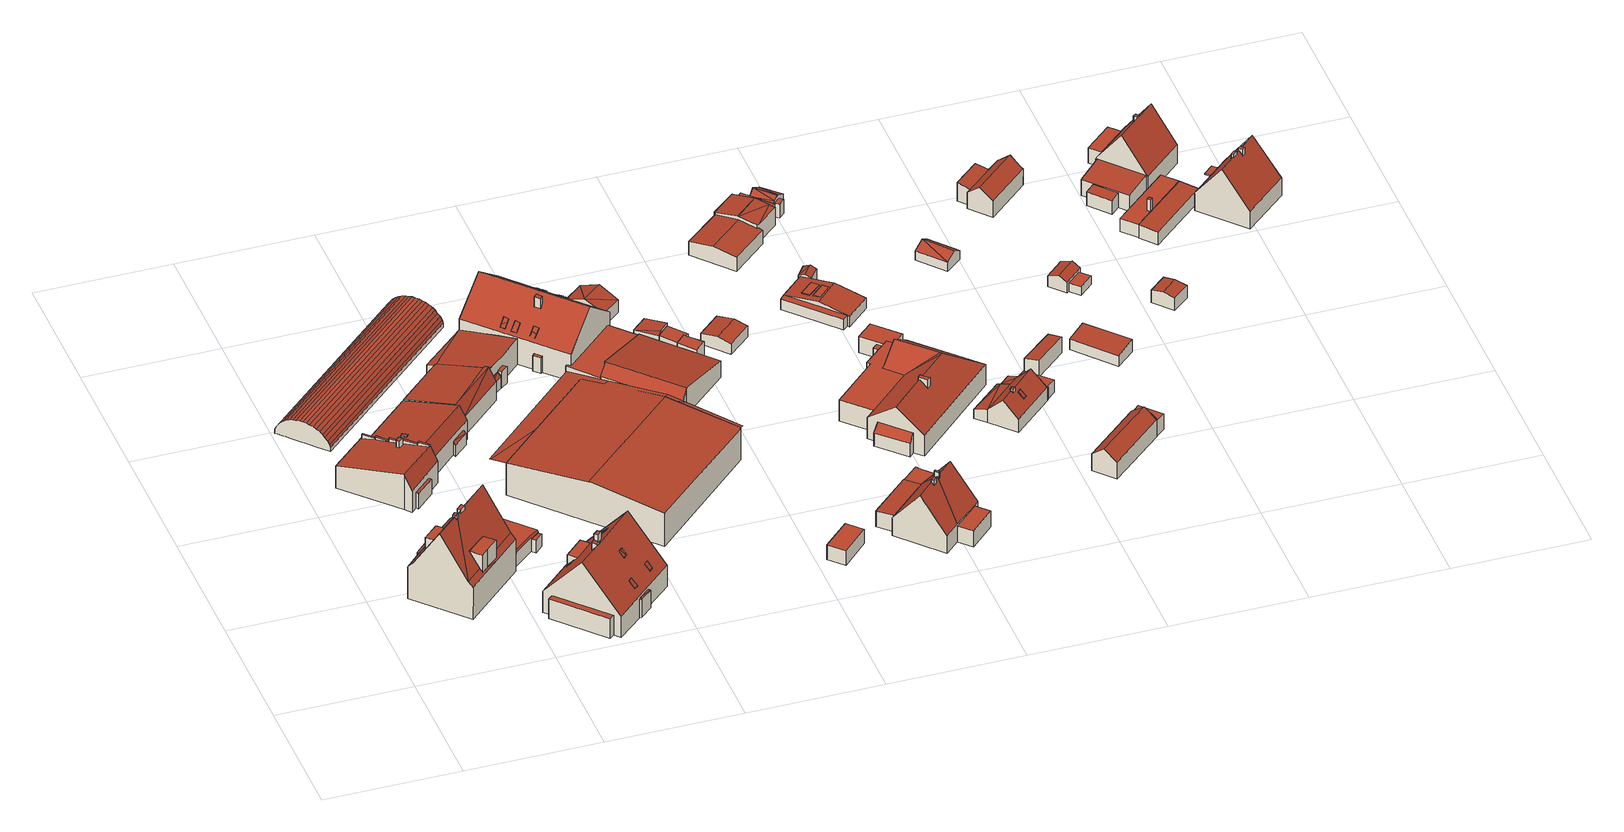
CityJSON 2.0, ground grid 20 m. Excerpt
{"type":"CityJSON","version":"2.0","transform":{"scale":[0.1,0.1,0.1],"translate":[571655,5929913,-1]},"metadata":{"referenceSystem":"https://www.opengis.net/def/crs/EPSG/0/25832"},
"CityObjects":{
"building1":{"type":"Building","attributes":{"Grundfläche 2D":"125.138640","Grundhöhe NN":"0.597"},"children":["building1-1","building1-2","building1-3","building1-4"],"geometry":[{"type":"Solid","lod":"3","boundaries":[[[[0,1,2,3]],[[1,0,4,5,6,7,8]],[[8,7,9,10,11,12,2,1]],[[9,7,13,14]],[[15,9,14,13]],[[16,17,18,19,20,21,22]],[[18,17,12,11,10,9,15,19]],[[19,15,23,21,20]],[[24,25,26,27]],[[26,28,29,30,6,5,4,0,3,31,32,27]],[[23,15,13,7,6,30,33]],[[22,21,23,33,34]],[[35,31,3,2,12,17,16,22,34,36]],[[24,27,32,37]],[[25,24,37,38]],[[26,25,38,28]],[[28,38,37,32,31,35,36,34,33,30,29]]]],"semantics":{"surfaces":[{"type":"RoofSurface"},{"type":"WallSurface"},{"type":"GroundSurface"}],"values":[[0,0,0,0,0,0,0,0,0,1,1,1,1,1,1,1,2]]}}]},
"building1-1":{"type":"BuildingInstallation","parents":["building1"],"geometry":[{"type":"MultiSurface","lod":"3","boundaries":[[[39,40,41,42,43,44,45]],[[46,20,42,41]],[[20,47,43,42]],[[18,48,44,43,47]],[[48,49,45,44]],[[46,41,40,39,45,49,19,50]]],"semantics":{"surfaces":[{"type":"RoofSurface"},{"type":"WallSurface"}],"values":[0,1,1,1,1,1]}}]},
"building1-2":{"type":"BuildingInstallation","parents":["building1"],"geometry":[{"type":"MultiSurface","lod":"3","boundaries":[[[51,52,53,54,55]],[[9,56,53,52,57]],[[54,53,56,58]],[[59,51,55,54,58,14]],[[57,52,51,59]]],"semantics":{"surfaces":[{"type":"RoofSurface"},{"type":"WallSurface"}],"values":[0,1,1,1,1]}}]},
"building1-3":{"type":"BuildingInstallation","parents":["building1"],"geometry":[{"type":"MultiSurface","lod":"3","boundaries":[[[60,61,62,63,64,65]],[[66,67,68,65,64,63]],[[60,65,68,8]],[[1,66,63,62,61]]],"semantics":{"surfaces":[{"type":"RoofSurface"},{"type":"WallSurface"}],"values":[0,1,1,1]}}]},
"building1-4":{"type":"BuildingInstallation","parents":["building1"],"geometry":[{"type":"MultiSurface","lod":"3","boundaries":[[[69,70,71,72]],[[69,73,74,75,70]],[[71,70,75,11,76]],[[77,72,71,76]],[[10,73,69,72,77]]],"semantics":{"surfaces":[{"type":"RoofSurface"},{"type":"WallSurface"}],"values":[0,1,1,1,1]}}]},
"building2":{"type":"Building","attributes":{"Grundfläche 2D":"87.355123","Grundhöhe NN":"-0.109"},"children":["building2-1","building2-2","building2-3","building2-4","building2-5","building2-6"],"geometry":[{"type":"Solid","lod":"3","boundaries":[[[[78,79,80,81,82,83,84,85,86,87,88]],[[79,78,88,89,90,91]],[[92,93,94,95]],[[85,84,83,82,81,80,79,96,97]],[[86,85,97,98]],[[88,87,86,98,99]],[[89,88,99,100]],[[94,101,102,91,90,89,100,103,95]],[[79,91,102,96]],[[92,95,103,104]],[[93,92,104,105]],[[94,93,105,101]],[[97,96,102,101,105,104,103,100,99,98]]]],"semantics":{"surfaces":[{"type":"RoofSurface"},{"type":"WallSurface"},{"type":"GroundSurface"}],"values":[[0,0,0,1,1,1,1,1,1,1,1,1,2]]}}]},
"building2-1":{"type":"BuildingInstallation","parents":["building2"],"geometry":[{"type":"MultiSurface","lod":"3","boundaries":[[[106,107,108,109]],[[109,108,110,111]],[[111,112,106,109]],[[107,106,112,113]],[[113,110,108,107]]],"semantics":{"surfaces":[{"type":"RoofSurface"},{"type":"WallSurface"}],"values":[0,1,1,1,1]}}]},
"building2-2":{"type":"BuildingInstallation","parents":["building2"],"geometry":[{"type":"MultiSurface","lod":"3","boundaries":[[[114,115,116,117]],[[84,116,115,83]],[[84,118,117,116]],[[114,117,118,119]]],"semantics":{"surfaces":[{"type":"RoofSurface"},{"type":"WallSurface"}],"values":[0,1,1,1]}}]},
"building2-3":{"type":"BuildingInstallation","parents":["building2"],"geometry":[{"type":"MultiSurface","lod":"3","boundaries":[[[120,121,122,123]],[[121,120,78,79]],[[80,124,122,121,79]],[[124,125,123,122]],[[126,78,120,123,125]]],"semantics":{"surfaces":[{"type":"RoofSurface"},{"type":"WallSurface"}],"values":[0,1,1,1,1]}}]},
"building2-4":{"type":"BuildingInstallation","parents":["building2"],"geometry":[{"type":"MultiSurface","lod":"3","boundaries":[[[125,124,127,128]],[[81,129,127,124,80]],[[129,130,128,127]],[[126,125,128,130,131]]],"semantics":{"surfaces":[{"type":"RoofSurface"},{"type":"WallSurface"}],"values":[0,1,1,1]}}]},
"building2-5":{"type":"BuildingInstallation","parents":["building2"],"geometry":[{"type":"MultiSurface","lod":"3","boundaries":[[[132,133,134,135]],[[83,115,132,135,82]],[[115,114,133,132]],[[136,134,133,114,119]]],"semantics":{"surfaces":[{"type":"RoofSurface"},{"type":"WallSurface"}],"values":[0,1,1,1]}}]},
"building2-6":{"type":"BuildingInstallation","parents":["building2"],"geometry":[{"type":"MultiSurface","lod":"3","boundaries":[[[130,129,137,138,139]],[[82,135,137,129,81]],[[135,134,138,137]],[[140,131,130,139,138,134,136]]],"semantics":{"surfaces":[{"type":"RoofSurface"},{"type":"WallSurface"}],"values":[0,1,1,1]}}]},
"building3":{"type":"Building","attributes":{"Grundfläche 2D":"44.822694","Grundhöhe NN":"0.627"},"geometry":[{"type":"Solid","lod":"3","boundaries":[[[[141,142,143,144,145]],[[146,147,148,149,150,151]],[[152,153,154,155,156]],[[147,157,158,159,141,145,144]],[[142,160,161,149,143]],[[143,149,148,144]],[[142,141,162,160]],[[150,149,161,163]],[[36,146,151,150,163,35]],[[164,147,146,36]],[[155,154,165,166]],[[167,156,155,166]],[[152,156,167,168]],[[148,147,144]],[[152,159,158,157,147,164,165,154,153]],[[159,152,168,162,141]],[[167,166,165,164,36,35,163,161,160,162,168]]]],"semantics":{"surfaces":[{"type":"RoofSurface"},{"type":"WallSurface"},{"type":"GroundSurface"}],"values":[[0,0,0,0,1,1,1,1,1,1,1,1,1,1,1,1,2]]}}]},
"building4":{"type":"Building","attributes":{"Grundfläche 2D":"98.529922","Grundhöhe NN":"0.310"},"children":["building4-1"],"geometry":[{"type":"Solid","lod":"3","boundaries":[[[[169,170,171,172,173,174,175]],[[172,171,176,177,178]],[[179,180,181]],[[179,181,182]],[[176,171,183,184]],[[182,185,186,178,177,176,184,187,179]],[[172,178,186,188]],[[171,170,169,189,183]],[[190,175,174,173,172,188,191]],[[169,175,190,189]],[[181,180,192,193]],[[182,181,193,185]],[[180,179,187,192]],[[187,184,183,189,190,191,188,186,185,193,192]]]],"semantics":{"surfaces":[{"type":"RoofSurface"},{"type":"WallSurface"},{"type":"GroundSurface"}],"values":[[0,0,0,0,1,1,1,1,1,1,1,1,1,2]]}}]},
"building4-1":{"type":"BuildingInstallation","parents":["building4"],"geometry":[{"type":"MultiSurface","lod":"3","boundaries":[[[194,195,196,197]],[[197,196,198,199]],[[194,197,199,200]],[[195,194,200,201]],[[196,195,201,198]]],"semantics":{"surfaces":[{"type":"RoofSurface"},{"type":"WallSurface"}],"values":[0,1,1,1,1]}}]},
"building5":{"type":"Building","attributes":{"Grundfläche 2D":"165.623387","Grundhöhe NN":"0.402"},"children":["building5-1","building5-2","building5-3","building5-4","building5-5","building5-6","building5-7","building5-8"],"geometry":[{"type":"Solid","lod":"3","boundaries":[[[[202,203,204,205,206,207]],[[207,206,208,209,203,202]],[[210,211,212]],[[210,212,213]],[[214,213,215]],[[210,213,214]],[[216,217,218,219]],[[205,204,220,221]],[[216,222,223,208,206,205,221,224,217]],[[210,214,215,225,226,209,208,223,227,211]],[[220,204,203,209,226]],[[212,211,227,228]],[[213,212,228,229]],[[215,213,229,225]],[[218,217,224,230]],[[219,218,230,231]],[[216,219,231,222]],[[225,229,228,227,223,222,231,230,224,221,220,226]]]],"semantics":{"surfaces":[{"type":"RoofSurface"},{"type":"WallSurface"},{"type":"GroundSurface"}],"values":[[0,0,0,0,0,0,0,1,1,1,1,1,1,1,1,1,1,2]]}}]},
"building5-1":{"type":"BuildingInstallation","parents":["building5"],"geometry":[{"type":"MultiSurface","lod":"3","boundaries":[[[232,233,234,235,236]],[[235,237,235,234]],[[237,238,236,235]],[[232,236,238,239]],[[234,233,240,235]],[[239,240,233,232]]],"semantics":{"surfaces":[{"type":"RoofSurface"},{"type":"WallSurface"}],"values":[0,1,1,1,1,1]}}]},
"building5-2":{"type":"BuildingInstallation","parents":["building5"],"geometry":[{"type":"MultiSurface","lod":"3","boundaries":[[[241,242,243,244]],[[245,246,244,243]],[[241,244,246,247]],[[247,248,242,241]],[[243,242,248,245]]],"semantics":{"surfaces":[{"type":"RoofSurface"},{"type":"WallSurface"}],"values":[0,1,1,1,1]}}]},
"building5-3":{"type":"BuildingInstallation","parents":["building5"],"geometry":[{"type":"MultiSurface","lod":"3","boundaries":[[[249,250,251,252,253]],[[254,255,253,252,251]],[[250,249,256]],[[251,250,256,254]]],"semantics":{"surfaces":[{"type":"RoofSurface"},{"type":"WallSurface"}],"values":[0,1,1,1]}}]},
"building5-4":{"type":"BuildingInstallation","parents":["building5"],"geometry":[{"type":"MultiSurface","lod":"3","boundaries":[[[257,258,259,260]],[[260,259,261,262]],[[259,258,263,261]],[[257,260,262,264]],[[258,257,264,263]]],"semantics":{"surfaces":[{"type":"RoofSurface"},{"type":"WallSurface"}],"values":[0,1,1,1,1]}}]},
"building5-5":{"type":"BuildingInstallation","parents":["building5"],"geometry":[{"type":"MultiSurface","lod":"3","boundaries":[[[265,266,267,268]],[[266,265,269,270]],[[268,267,271,272]],[[265,268,272,269]],[[267,266,270,271]]],"semantics":{"surfaces":[{"type":"RoofSurface"},{"type":"WallSurface"}],"values":[0,1,1,1,1]}}]},
"building5-6":{"type":"BuildingInstallation","parents":["building5"],"geometry":[{"type":"MultiSurface","lod":"3","boundaries":[[[273,274,275,276]],[[275,274,277,278]],[[278,207,279,276,275]],[[273,276,279,280]],[[280,202,273]],[[202,277,274,273]]],"semantics":{"surfaces":[{"type":"RoofSurface"},{"type":"WallSurface"}],"values":[0,1,1,1,1,1]}}]},
"building5-7":{"type":"BuildingInstallation","parents":["building5"],"geometry":[{"type":"MultiSurface","lod":"3","boundaries":[[[281,282,283,284]],[[284,283,285,286]],[[281,284,286,287]],[[282,281,287,288]],[[283,282,288,285]]],"semantics":{"surfaces":[{"type":"RoofSurface"},{"type":"WallSurface"}],"values":[0,1,1,1,1]}}]},
"building5-8":{"type":"BuildingInstallation","parents":["building5"],"geometry":[{"type":"MultiSurface","lod":"3","boundaries":[[[289,290,291,292]],[[290,289,293,294]],[[292,291,295,296]],[[289,292,296,293]],[[291,290,294,295]]],"semantics":{"surfaces":[{"type":"RoofSurface"},{"type":"WallSurface"}],"values":[0,1,1,1,1]}}]},
"building6":{"type":"Building","attributes":{"Grundfläche 2D":"272.484056","Grundhöhe NN":"0.300"},"geometry":[{"type":"Solid","lod":"3","boundaries":[[[[297,298,299,300]],[[301,297,300,302]],[[303,301,302,304]],[[305,303,304,306]],[[307,305,306,308]],[[309,307,308,310]],[[311,309,310,312]],[[313,311,312,314]],[[315,313,314,316]],[[317,315,316,318]],[[319,317,318,320]],[[321,319,320,322]],[[323,321,322,324]],[[325,323,324,326]],[[327,325,326,328]],[[329,327,328,330]],[[331,329,330,332]],[[333,331,332,334]],[[335,333,334,336]],[[337,335,336,338]],[[339,340,341,342,343,344,345,338,336,334,332,330,328,326,324,322,320,318,316,314,312,310,308,306,304,302,300,299,346,347]],[[337,338,345,348]],[[349,350,351,352,353,298,297,301,303,305,307,309,311,313,315,317,319,321,323,325,327,329,331,333,335,337,348,354]],[[299,298,353,346]],[[351,350,349,354,348,345,344,343,342,341,340,339,347,346,353,352]]]],"semantics":{"surfaces":[{"type":"RoofSurface"},{"type":"WallSurface"},{"type":"GroundSurface"}],"values":[[0,0,0,0,0,0,0,0,0,0,0,0,0,0,0,0,0,0,0,0,1,1,1,1,2]]}}]},
"building7":{"type":"Building","attributes":{"Grundfläche 2D":"85.751638","Grundhöhe NN":"0.360"},"geometry":[{"type":"Solid","lod":"3","boundaries":[[[[355,356,357]],[[358,359,360,355,357]],[[361,362,363,364,356]],[[355,360,365,366,361,356]],[[367,368,369]],[[370,368,367]],[[367,371,372,370]],[[371,367,373,374]],[[358,357,375,376]],[[360,359,358,376,377,370,372]],[[357,356,378,375]],[[374,379,366,365,360,372,371]],[[361,366,379,380]],[[362,361,380,381]],[[382,364,363,362,381,383]],[[356,364,382,378]],[[367,369,384,373]],[[369,368,385,384]],[[368,370,377,385]],[[384,385,377,376,375,378,382,383,381,380,379,374,373]]]],"semantics":{"surfaces":[{"type":"RoofSurface"},{"type":"WallSurface"},{"type":"GroundSurface"}],"values":[[0,0,0,0,0,0,0,1,1,1,1,1,1,1,1,1,1,1,1,2]]}}]},
"building8":{"type":"Building","attributes":{"Grundfläche 2D":"79.915119","Grundhöhe NN":"0.254"},"geometry":[{"type":"Solid","lod":"3","boundaries":[[[[386,387,388,389,390,391,392,393]],[[394,395,389,388]],[[396,390,389]],[[397,391,390]],[[398,399,400,401]],[[402,388,387,386,393,403,404]],[[394,388,402,405]],[[395,394,405,406]],[[389,395,406,407]],[[396,389,407,408]],[[390,396,408,409]],[[401,410,403,393,392,391,397,411,412,398]],[[397,390,409,411]],[[399,398,412,413]],[[400,399,413,414]],[[401,400,414,410]],[[402,404,403,410,414,413,412,411,409,408,407,406,405]]]],"semantics":{"surfaces":[{"type":"RoofSurface"},{"type":"WallSurface"},{"type":"GroundSurface"}],"values":[[0,0,0,0,0,1,1,1,1,1,1,1,1,1,1,1,2]]}}]},
"building9":{"type":"Building","attributes":{"Grundfläche 2D":"522.802730","Grundhöhe NN":"0.379"},"geometry":[{"type":"Solid","lod":"3","boundaries":[[[[415,416,417,418,419,420]],[[421,422,423,418,417,416,424,425]],[[415,426,427,428]],[[425,424,416,415,428,429]],[[422,421,425,429,430]],[[427,426,417,422,430]],[[429,428,427,430]],[[417,418,423,422]],[[420,419,418,417,426,415]]]],"semantics":{"surfaces":[{"type":"RoofSurface"},{"type":"WallSurface"},{"type":"GroundSurface"}],"values":[[0,0,1,1,1,1,2,0,0]]}}]},
"building10":{"type":"Building","attributes":{"Grundfläche 2D":"236.004775","Grundhöhe NN":"0.280"},"children":["building10-1","building10-2","building10-3","building10-4","building10-5","building10-6","building10-7","building10-8"],"geometry":[{"type":"Solid","lod":"3","boundaries":[[[[431,432,433,434,435]],[[433,436,437,434]],[[438,439,440,441,442,443,444,445]],[[446,447,448,449]],[[450,435,434,437,442,441,451]],[[432,431,435,450,452]],[[436,433,432,452,402]],[[449,448,453,454,443,442,437,436,402,455]],[[441,440,456,451]],[[444,443,454,457]],[[445,444,457,458]],[[438,445,458,459]],[[439,438,459,460]],[[440,439,460,456]],[[446,449,455,461]],[[447,446,461,462]],[[448,447,462,453]],[[460,459,458,457,454,453,462,461,455,402,452,450,451,456]]]],"semantics":{"surfaces":[{"type":"RoofSurface"},{"type":"WallSurface"},{"type":"GroundSurface"}],"values":[[0,0,0,0,1,1,1,1,1,1,1,1,1,1,1,1,1,2]]}}]},
"building10-1":{"type":"BuildingInstallation","parents":["building10"],"geometry":[{"type":"MultiSurface","lod":"3","boundaries":[[[463,464,465,466]],[[466,465,467,468]],[[463,466,468,469]],[[464,463,469,470]],[[465,464,470,467]]],"semantics":{"surfaces":[{"type":"RoofSurface"},{"type":"WallSurface"}],"values":[0,1,1,1,1]}}]},
"building10-2":{"type":"BuildingInstallation","parents":["building10"],"geometry":[{"type":"MultiSurface","lod":"3","boundaries":[[[471,472,473]],[[474,471,473,475]],[[476,473,472,477]],[[475,473,476,478]],[[474,475,478,479]],[[471,474,479,480]],[[472,471,480,477]]],"semantics":{"surfaces":[{"type":"RoofSurface"},{"type":"WallSurface"}],"values":[0,0,1,1,1,1,1]}}]},
"building10-3":{"type":"BuildingInstallation","parents":["building10"],"geometry":[{"type":"MultiSurface","lod":"3","boundaries":[[[481,482,483,484]],[[484,483,485,486]],[[481,484,486,487]],[[482,481,487,488]],[[483,482,488,485]]],"semantics":{"surfaces":[{"type":"RoofSurface"},{"type":"WallSurface"}],"values":[0,1,1,1,1]}}]},
"building10-4":{"type":"BuildingInstallation","parents":["building10"],"geometry":[{"type":"MultiSurface","lod":"3","boundaries":[[[489,490,491,492]],[[492,491,493,494]],[[489,492,494,495]],[[490,489,495,496]],[[491,490,496,493]]],"semantics":{"surfaces":[{"type":"RoofSurface"},{"type":"WallSurface"}],"values":[0,1,1,1,1]}}]},
"building10-5":{"type":"BuildingInstallation","parents":["building10"],"geometry":[{"type":"MultiSurface","lod":"3","boundaries":[[[497,498,499,500]],[[500,499,501,502]],[[497,500,502,503]],[[498,497,503,504]],[[499,498,504,501]]],"semantics":{"surfaces":[{"type":"RoofSurface"},{"type":"WallSurface"}],"values":[0,1,1,1,1]}}]},
"building10-6":{"type":"BuildingInstallation","parents":["building10"],"geometry":[{"type":"MultiSurface","lod":"3","boundaries":[[[505,506,507,508,509,510]],[[510,509,508,511,512,513]],[[508,507,514,511]],[[513,515,505,510]],[[507,506,505,515,514]]],"semantics":{"surfaces":[{"type":"RoofSurface"},{"type":"WallSurface"}],"values":[0,1,1,1,1]}}]},
"building10-7":{"type":"BuildingInstallation","parents":["building10"],"geometry":[{"type":"MultiSurface","lod":"3","boundaries":[[[516,517,518,519]],[[516,519,520,521]],[[521,522,517,516]],[[522,523,518,517]],[[519,518,523,520]]],"semantics":{"surfaces":[{"type":"RoofSurface"},{"type":"WallSurface"}],"values":[0,1,1,1,1]}}]},
"building10-8":{"type":"BuildingInstallation","parents":["building10"],"geometry":[{"type":"MultiSurface","lod":"3","boundaries":[[[524,525,526,527]],[[527,526,528,529]],[[527,529,524]],[[526,525,528]]],"semantics":{"surfaces":[{"type":"RoofSurface"},{"type":"WallSurface"}],"values":[0,1,1,1]}}]},
"building11":{"type":"Building","attributes":{"Grundfläche 2D":"15.557211","Grundhöhe NN":"0.735"},"geometry":[{"type":"Solid","lod":"3","boundaries":[[[[530,531,532,533]],[[534,535,533,532]],[[535,536,530,533]],[[536,537,531,530]],[[537,534,532,531]],[[537,536,535,534]]]],"semantics":{"surfaces":[{"type":"RoofSurface"},{"type":"WallSurface"},{"type":"GroundSurface"}],"values":[[0,1,1,1,1,2]]}}]},
"building12":{"type":"Building","attributes":{"Grundfläche 2D":"136.639731","Grundhöhe NN":"0.238"},"geometry":[{"type":"Solid","lod":"3","boundaries":[[[[538,539,540,541,542]],[[543,544,540,539]],[[539,538,545,546]],[[541,540,547,548]],[[542,541,548,549]],[[538,542,549,545]],[[543,539,546,550]],[[544,543,550,551]],[[540,544,551,547]],[[547,551,550,546,545,549,548]]]],"semantics":{"surfaces":[{"type":"RoofSurface"},{"type":"WallSurface"},{"type":"GroundSurface"}],"values":[[0,0,1,1,1,1,1,1,1,2]]}}]},
"building13":{"type":"Building","attributes":{"Grundfläche 2D":"22.101011","Grundhöhe NN":"0.252"},"geometry":[{"type":"Solid","lod":"3","boundaries":[[[[552,553,554]],[[552,554,555]],[[552,555,556]],[[552,556,557]],[[554,553,558,559]],[[556,555,554,559,560]],[[557,556,560,561]],[[558,553,552,557,561]],[[559,558,561,560]]]],"semantics":{"surfaces":[{"type":"RoofSurface"},{"type":"WallSurface"},{"type":"GroundSurface"}],"values":[[0,0,0,0,1,1,1,1,2]]}}]},
"building14":{"type":"Building","attributes":{"Grundfläche 2D":"11.303319","Grundhöhe NN":"0.220"},"geometry":[{"type":"Solid","lod":"3","boundaries":[[[[562,563,564]],[[565,566,564,567]],[[562,564,566]],[[568,569,564,563]],[[569,570,567,564]],[[570,571,565,567]],[[571,572,566,565]],[[572,573,562,566]],[[573,568,563,562]],[[568,573,572,571,570,569]]]],"semantics":{"surfaces":[{"type":"RoofSurface"},{"type":"WallSurface"},{"type":"GroundSurface"}],"values":[[0,0,0,1,1,1,1,1,1,2]]}}]},
"building15":{"type":"Building","attributes":{"Grundfläche 2D":"6.449047","Grundhöhe NN":"0.254"},"geometry":[{"type":"Solid","lod":"3","boundaries":[[[[574,575,576,577,578,579]],[[580,581,579,578]],[[581,582,574,579]],[[582,583,575,574]],[[583,584,576,575]],[[584,585,577,576]],[[585,580,578,577]],[[585,584,583,582,581,580]]]],"semantics":{"surfaces":[{"type":"RoofSurface"},{"type":"WallSurface"},{"type":"GroundSurface"}],"values":[[0,1,1,1,1,1,1,2]]}}]},
"building16":{"type":"Building","attributes":{"Grundfläche 2D":"5.956651","Grundhöhe NN":"0.229"},"geometry":[{"type":"Solid","lod":"3","boundaries":[[[[586,587,588,589,590,591,592]],[[592,591,590,593,594]],[[586,592,594,595]],[[587,586,595,596]],[[590,589,588,587,596,593]],[[594,593,596,595]]]],"semantics":{"surfaces":[{"type":"RoofSurface"},{"type":"WallSurface"},{"type":"GroundSurface"}],"values":[[0,1,1,1,1,2]]}}]},
"building17":{"type":"Building","attributes":{"Grundfläche 2D":"125.951513","Grundhöhe NN":"0.488"},"children":["building17-1","building17-2"],"geometry":[{"type":"Solid","lod":"3","boundaries":[[[[597,598,599,600,601,602,603]],[[604,601,600,605]],[[599,598,597,606,607,600]],[[600,607,608,609,604,605]],[[610,611,612,613]],[[614,615,616,617,618,619,620,621]],[[622,623,624,625]],[[606,597,603,626,627]],[[612,628,629,609,608,607,606,627,630,613]],[[615,625,601,604,609,629,631,616]],[[632,626,603,602,601,625,624]],[[610,613,630,633]],[[611,610,633,634]],[[612,611,634,628]],[[635,614,621,636]],[[617,616,631,637]],[[618,617,637,638]],[[619,618,638,639]],[[620,619,639,640]],[[621,620,640,636]],[[625,615,614,622]],[[622,614,635,641,623]],[[624,623,641,632]],[[635,636,640,639,638,637,631,629,628,634,633,630,627,626,632,641]]]],"semantics":{"surfaces":[{"type":"RoofSurface"},{"type":"WallSurface"},{"type":"GroundSurface"}],"values":[[0,0,0,0,0,0,0,1,1,1,1,1,1,1,1,1,1,1,1,1,1,1,1,2]]}}]},
"building17-1":{"type":"BuildingInstallation","parents":["building17"],"geometry":[{"type":"MultiSurface","lod":"3","boundaries":[[[642,643,644,645]],[[646,647,643,642]],[[600,648,644,643,647]],[[645,644,648,649]],[[605,646,642,645,649]]],"semantics":{"surfaces":[{"type":"RoofSurface"},{"type":"WallSurface"}],"values":[0,1,1,1,1]}}]},
"building17-2":{"type":"BuildingInstallation","parents":["building17"],"geometry":[{"type":"MultiSurface","lod":"3","boundaries":[[[650,651,652,653]],[[652,651,654,655]],[[655,599,653,652]],[[650,653,599,598]],[[598,654,651,650]]],"semantics":{"surfaces":[{"type":"RoofSurface"},{"type":"WallSurface"}],"values":[0,1,1,1,1]}}]},
"building18":{"type":"Building","attributes":{"Grundfläche 2D":"21.065305","Grundhöhe NN":"0.240"},"geometry":[{"type":"Solid","lod":"3","boundaries":[[[[656,657,658,659]],[[660,657,656,661]],[[659,658,662,663]],[[661,656,659,663,664]],[[660,661,664,665]],[[662,658,657,660,665]],[[664,663,662,665]]]],"semantics":{"surfaces":[{"type":"RoofSurface"},{"type":"WallSurface"},{"type":"GroundSurface"}],"values":[[0,0,1,1,1,1,2]]}}]},
"building19":{"type":"Building","attributes":{"Grundfläche 2D":"259.625831","Grundhöhe NN":"0.012"},"children":["building19-1"],"geometry":[{"type":"Solid","lod":"3","boundaries":[[[[666,667,668,669]],[[670,668,667,671,672]],[[673,668,670]],[[673,670,674,675,676,677,678]],[[677,676,679,669,673,678]],[[669,668,673]],[[680,681,682,683,684,674,670,672,671]],[[685,686,687,688,689]],[[690,691,692,693]],[[694,695,696,697]],[[671,667,666,698,699,680]],[[674,700,701,675]],[[690,702,703,679,676,675,701,704,691]],[[669,679,703,705]],[[666,669,705,698]],[[680,699,706,686,681]],[[707,682,681,686,685,708]],[[683,682,707,709]],[[684,683,709,710]],[[684,710,700,674]],[[689,688,711,712]],[[685,689,712,708]],[[687,686,706,713]],[[692,691,704,714]],[[693,692,714,715]],[[690,693,715,702]],[[694,697,716,717]],[[695,694,717,718]],[[696,695,718,719]],[[687,713,716,697,696,719,711,688]],[[719,718,717,716,713,706,699,698,705,703,702,715,714,704,701,700,710,709,707,708,712,711]]]],"semantics":{"surfaces":[{"type":"RoofSurface"},{"type":"WallSurface"},{"type":"GroundSurface"}],"values":[[0,0,0,0,0,0,0,0,0,0,1,1,1,1,1,1,1,1,1,1,1,1,1,1,1,1,1,1,1,1,2]]}}]},
"building19-1":{"type":"BuildingInstallation","parents":["building19"],"geometry":[{"type":"MultiSurface","lod":"3","boundaries":[[[720,721,722,723,724]],[[722,721,725,726]],[[677,727,723,722,726]],[[727,728,724,723]],[[728,678,725,721,720,724]]],"semantics":{"surfaces":[{"type":"RoofSurface"},{"type":"WallSurface"}],"values":[0,1,1,1,1]}}]},
"building20":{"type":"Building","attributes":{"Grundfläche 2D":"55.802672","Grundhöhe NN":"0.093"},"children":["building20-1","building20-2"],"geometry":[{"type":"Solid","lod":"3","boundaries":[[[[729,730,731,732]],[[730,733,734,731]],[[729,735,736,737]],[[733,730,729,737,738,739]],[[734,733,739,740]],[[732,731,734,740,741]],[[729,732,741,742]],[[735,729,742,743]],[[736,735,743,744]],[[737,736,744,738]],[[739,738,744,743,742,741,740]]]],"semantics":{"surfaces":[{"type":"RoofSurface"},{"type":"WallSurface"},{"type":"GroundSurface"}],"values":[[0,0,0,1,1,1,1,1,1,1,2]]}}]},
"building20-1":{"type":"BuildingInstallation","parents":["building20"],"geometry":[{"type":"MultiSurface","lod":"3","boundaries":[[[745,746,747,748]],[[748,747,749,750]],[[745,748,750,751]],[[745,751,746]],[[747,746,749]]],"semantics":{"surfaces":[{"type":"RoofSurface"},{"type":"WallSurface"}],"values":[0,1,1,1,1]}}]},
"building20-2":{"type":"BuildingInstallation","parents":["building20"],"geometry":[{"type":"MultiSurface","lod":"3","boundaries":[[[752,753,754,755]],[[754,756,755]],[[752,755,756,757]],[[752,757,753]]],"semantics":{"surfaces":[{"type":"RoofSurface"},{"type":"WallSurface"}],"values":[0,1,1,1]}}]},
"building21":{"type":"Building","attributes":{"Grundfläche 2D":"98.820885","Grundhöhe NN":"-0.184"},"geometry":[{"type":"Solid","lod":"3","boundaries":[[[[758,759,760,761,762,763]],[[764,758,763,765,766]],[[767,768,769,770]],[[767,770,771]],[[768,767,772]],[[768,772,773]],[[774,775,773,772,776,777]],[[775,774,778]],[[779,780,781]],[[782,780,779]],[[783,782,779]],[[784,785,786]],[[782,785,784]],[[783,785,782]],[[787,781,788,789,790]],[[791,792,793,794,795]],[[764,766,796,797]],[[759,758,764,797,798]],[[760,759,798,799]],[[761,760,799,800]],[[801,771,770,769,762,761,800]],[[789,802,803,777,776,772,767,771,801,804,790]],[[774,777,803,805]],[[778,774,805,806]],[[778,806,796,766,775]],[[762,769,768,773,775,766,765,763]],[[795,807,808,786,785,783,779,781,809,810,791]],[[784,786,808,811]],[[812,780,782,784,811]],[[787,790,804,813]],[[814,788,781,780,812]],[[787,813,809,781]],[[789,788,814,802]],[[815,793,792,791,810,816]],[[794,793,815,817]],[[795,794,817,807]],[[808,807,817,815,816,810,809,813,804,801,800,799,798,797,796,806,805,803,802,814,812,811]]]],"semantics":{"surfaces":[{"type":"RoofSurface"},{"type":"WallSurface"},{"type":"GroundSurface"}],"values":[[0,0,0,0,0,0,0,0,0,0,0,0,0,0,0,0,1,1,1,1,1,1,1,1,1,1,1,1,1,1,1,1,1,1,1,1,2]]}}]},
"building22":{"type":"Building","attributes":{"Grundfläche 2D":"4.140808","Grundhöhe NN":"0.093"},"geometry":[{"type":"Solid","lod":"3","boundaries":[[[[818,819,820,821]],[[822,818,823]],[[819,818,822]],[[821,820,824,825]],[[823,818,821,825,826]],[[822,823,826,827]],[[824,820,819,822,827]],[[826,825,824,827]]]],"semantics":{"surfaces":[{"type":"RoofSurface"},{"type":"WallSurface"},{"type":"GroundSurface"}],"values":[[0,0,0,1,1,1,1,2]]}}]},
"building23":{"type":"Building","attributes":{"Grundfläche 2D":"63.733684","Grundhöhe NN":"0.112"},"children":["building23-1","building23-2"],"geometry":[{"type":"Solid","lod":"3","boundaries":[[[[828,829,830,831,832,833,834,835]],[[836,833,832,831,830,829,828,837,838]],[[837,839,840,841]],[[841,838,837]],[[842,843,844,845,846,847,848]],[[849,836,838]],[[850,836,849]],[[850,849,851]],[[834,852,853,846,835]],[[828,835,846,845,837]],[[837,845,844,839]],[[839,844,854,855,840]],[[841,840,855,856]],[[838,841,856,857]],[[852,834,833,836,858]],[[847,846,853,859]],[[848,847,859,860]],[[842,848,860,861]],[[843,842,861,862]],[[844,843,862,854]],[[851,849,838,857,863]],[[850,851,863,864]],[[836,850,864,858]],[[858,864,863,857,856,855,854,862,861,860,859,853,852]]]],"semantics":{"surfaces":[{"type":"RoofSurface"},{"type":"WallSurface"},{"type":"GroundSurface"}],"values":[[0,0,0,0,0,0,0,0,1,1,1,1,1,1,1,1,1,1,1,1,1,1,1,2]]}}]},
"building23-1":{"type":"BuildingInstallation","parents":["building23"],"geometry":[{"type":"MultiSurface","lod":"3","boundaries":[[[865,866,867,868,869]],[[870,871,867,866]],[[871,832,872,869,868,867]],[[865,869,872,873]],[[831,870,866,865,873]]],"semantics":{"surfaces":[{"type":"RoofSurface"},{"type":"WallSurface"}],"values":[0,1,1,1,1]}}]},
"building23-2":{"type":"BuildingInstallation","parents":["building23"],"geometry":[{"type":"MultiSurface","lod":"3","boundaries":[[[874,875,876]],[[877,876,875,878,879]],[[877,879,880,881]],[[876,877,881,882]],[[874,876,882,876]],[[875,874,876,883]],[[878,875,883,879]],[[879,878,879,880]]],"semantics":{"surfaces":[{"type":"RoofSurface"},{"type":"WallSurface"}],"values":[0,0,1,1,1,1,1,1]}}]},
"building24":{"type":"Building","attributes":{"Grundfläche 2D":"49.709656","Grundhöhe NN":"-0.284"},"geometry":[{"type":"Solid","lod":"3","boundaries":[[[[884,885,886,887,888]],[[888,889,890,891,884]],[[892,893,894,895]],[[886,885,896,897]],[[892,898,899,890,889,888,887,886,897,900,893]],[[891,890,899,901]],[[896,885,884,891,901]],[[894,893,900,902]],[[895,894,902,903]],[[892,895,903,898]],[[899,898,903,902,900,897,896,901]]]],"semantics":{"surfaces":[{"type":"RoofSurface"},{"type":"WallSurface"},{"type":"GroundSurface"}],"values":[[0,0,0,1,1,1,1,1,1,1,2]]}}]},
"building25":{"type":"Building","attributes":{"Grundfläche 2D":"13.373307","Grundhöhe NN":"-0.475"},"geometry":[{"type":"Solid","lod":"3","boundaries":[[[[904,905,906,907]],[[908,909,907,906]],[[909,910,904,907]],[[911,908,906,905]],[[910,911,905,904]],[[911,910,909,908]]]],"semantics":{"surfaces":[{"type":"RoofSurface"},{"type":"WallSurface"},{"type":"GroundSurface"}],"values":[[0,1,1,1,1,2]]}}]},
"building26":{"type":"Building","attributes":{"Grundfläche 2D":"16.202174","Grundhöhe NN":"0.012"},"geometry":[{"type":"Solid","lod":"3","boundaries":[[[[912,913,914,915]],[[916,915,917]],[[912,915,916]],[[917,915,914,918,919]],[[916,917,919,920]],[[913,912,916,920,921]],[[914,913,921,918]],[[919,918,921,920]]]],"semantics":{"surfaces":[{"type":"RoofSurface"},{"type":"WallSurface"},{"type":"GroundSurface"}],"values":[[0,0,0,1,1,1,1,2]]}}]},
"building27":{"type":"Building","attributes":{"Grundfläche 2D":"27.852091","Grundhöhe NN":"0.035"},"geometry":[{"type":"Solid","lod":"3","boundaries":[[[[922,923,924,925]],[[926,927,925,924]],[[927,928,922,925]],[[928,929,923,922]],[[929,926,924,923]],[[929,928,927,926]]]],"semantics":{"surfaces":[{"type":"RoofSurface"},{"type":"WallSurface"},{"type":"GroundSurface"}],"values":[[0,1,1,1,1,2]]}}]},
"building28":{"type":"Building","attributes":{"Grundfläche 2D":"10.886630","Grundhöhe NN":"-0.031"},"geometry":[{"type":"Solid","lod":"3","boundaries":[[[[930,931,932,933]],[[931,934,935,932]],[[934,931,930,936,937]],[[935,934,937,938]],[[933,932,935,938,939]],[[930,933,939,936]],[[937,936,939,938]]]],"semantics":{"surfaces":[{"type":"RoofSurface"},{"type":"WallSurface"},{"type":"GroundSurface"}],"values":[[0,0,1,1,1,1,2]]}}]},
"building29":{"type":"Building","attributes":{"Grundfläche 2D":"5.461844","Grundhöhe NN":"-0.007"},"geometry":[{"type":"Solid","lod":"3","boundaries":[[[[940,941,942,943]],[[944,945,943,942]],[[945,946,940,943]],[[946,947,941,940]],[[947,944,942,941]],[[947,946,945,944]]]],"semantics":{"surfaces":[{"type":"RoofSurface"},{"type":"WallSurface"},{"type":"GroundSurface"}],"values":[[0,1,1,1,1,2]]}}]},
"building30":{"type":"Building","attributes":{"Grundfläche 2D":"43.747316","Grundhöhe NN":"-0.167"},"geometry":[{"type":"Solid","lod":"3","boundaries":[[[[948,949,950,951,952]],[[953,954,955,956,948,952]],[[957,958,955,954]],[[959,960,961,962]],[[950,949,963,964]],[[959,965,966,953,952,951,950,964,967,960]],[[953,966,968,954]],[[955,969,970,956]],[[963,949,948,956,970]],[[957,954,968,971]],[[958,957,971,972]],[[955,958,972,969]],[[961,960,967,973]],[[962,961,973,974]],[[959,962,974,965]],[[972,971,968,966,965,974,973,967,964,963,970,969]]]],"semantics":{"surfaces":[{"type":"RoofSurface"},{"type":"WallSurface"},{"type":"GroundSurface"}],"values":[[0,0,0,0,1,1,1,1,1,1,1,1,1,1,1,2]]}}]},
"building31":{"type":"Building","attributes":{"Grundfläche 2D":"11.693801","Grundhöhe NN":"-0.010"},"geometry":[{"type":"Solid","lod":"3","boundaries":[[[[975,976,977,978]],[[979,975,978,980]],[[980,978,977,981,982]],[[979,980,982,983]],[[976,975,979,983,984]],[[977,976,984,981]],[[982,981,984,983]]]],"semantics":{"surfaces":[{"type":"RoofSurface"},{"type":"WallSurface"},{"type":"GroundSurface"}],"values":[[0,0,1,1,1,1,2]]}}]},
"building32":{"type":"Building","attributes":{"Grundfläche 2D":"31.663660","Grundhöhe NN":"0.151"},"children":["building32-1"],"geometry":[{"type":"Solid","lod":"3","boundaries":[[[[985,986,987,988]],[[986,985,989,990]],[[987,986,990,991]],[[988,987,991,992]],[[985,988,992,989]],[[990,989,992,991]]]],"semantics":{"surfaces":[{"type":"RoofSurface"},{"type":"WallSurface"},{"type":"GroundSurface"}],"values":[[0,1,1,1,1,2]]}}]},
"building32-1":{"type":"BuildingInstallation","parents":["building32"],"geometry":[{"type":"MultiSurface","lod":"3","boundaries":[[[993,994,995,996]],[[996,995,997,998]],[[993,996,998,999]],[[999,1000,994,993]],[[1000,997,995,994]]],"semantics":{"surfaces":[{"type":"RoofSurface"},{"type":"WallSurface"}],"values":[0,1,1,1,1]}}]},
"building33":{"type":"Building","attributes":{"Grundfläche 2D":"33.410526","Grundhöhe NN":"0.103"},"geometry":[{"type":"Solid","lod":"3","boundaries":[[[[1001,1002,987,986]],[[1001,986,1003,1004]],[[1002,1001,1004,1005]],[[987,1002,1005,1006]],[[986,987,1006,1003]],[[1005,1004,1003,1006]]]],"semantics":{"surfaces":[{"type":"RoofSurface"},{"type":"WallSurface"},{"type":"GroundSurface"}],"values":[[0,1,1,1,1,2]]}}]},
"building34":{"type":"Building","attributes":{"Grundfläche 2D":"118.234005","Grundhöhe NN":"0.183"},"children":["building34-1"],"geometry":[{"type":"Solid","lod":"3","boundaries":[[[[1007,1008,1009,1010,1011,1012,1013]],[[1014,1015,1013,1012,1011,1010,1016,1017,1018]],[[1019,1020,1021,1022]],[[1023,1024,1025,1026]],[[1027,1028,1029,1030]],[[1009,1008,1031,1032]],[[1016,1010,1009,1032,1033]],[[1028,1034,1035,1014,1018,1017,1016,1033,1036,1029]],[[1037,1031,1008,1007,1013,1015,1014,1035,1038,1020,1019]],[[1021,1020,1038,1039]],[[1025,1040,1041,1022,1021,1039,1042,1026]],[[1019,1022,1041,1037]],[[1023,1026,1042,1043]],[[1024,1023,1043,1044]],[[1025,1024,1044,1040]],[[1030,1029,1036,1045]],[[1027,1030,1045,1046]],[[1028,1027,1046,1034]],[[1033,1032,1031,1037,1041,1040,1044,1043,1042,1039,1038,1035,1034,1046,1045,1036]]]],"semantics":{"surfaces":[{"type":"RoofSurface"},{"type":"WallSurface"},{"type":"GroundSurface"}],"values":[[0,0,0,0,0,1,1,1,1,1,1,1,1,1,1,1,1,1,2]]}}]},
"building34-1":{"type":"BuildingInstallation","parents":["building34"],"geometry":[{"type":"MultiSurface","lod":"3","boundaries":[[[1047,1048,1049,1050,1051]],[[1052,1053,1047,1051]],[[1053,1054,1055,1049,1048,1047]],[[1055,1056,1050,1049]],[[1052,1051,1050,1056]]],"semantics":{"surfaces":[{"type":"RoofSurface"},{"type":"WallSurface"}],"values":[0,1,1,1,1]}}]},
"building35":{"type":"Building","attributes":{"Grundfläche 2D":"73.210118","Grundhöhe NN":"0.191"},"children":["building35-1","building35-2","building35-3"],"geometry":[{"type":"Solid","lod":"3","boundaries":[[[[1057,1058,1059,1060,1061,1062,1063,1064]],[[1062,1061,1060,1059,1058,1057,1065,1066]],[[1065,1057,1064,1067,1068]],[[1066,1065,1068,1069]],[[1063,1062,1066,1069,1070]],[[1064,1063,1070,1067]],[[1070,1069,1068,1067]]]],"semantics":{"surfaces":[{"type":"RoofSurface"},{"type":"WallSurface"},{"type":"GroundSurface"}],"values":[[0,0,1,1,1,1,2]]}}]},
"building35-1":{"type":"BuildingInstallation","parents":["building35"],"geometry":[{"type":"MultiSurface","lod":"3","boundaries":[[[1071,1072,1073,1074,1075]],[[1072,1071,1076,1077]],[[1078,1073,1072,1077,1058]],[[1074,1073,1078,1079]],[[1076,1071,1075,1074,1079,1059]]],"semantics":{"surfaces":[{"type":"RoofSurface"},{"type":"WallSurface"}],"values":[0,1,1,1,1]}}]},
"building35-2":{"type":"BuildingInstallation","parents":["building35"],"geometry":[{"type":"MultiSurface","lod":"3","boundaries":[[[1080,1081,1082,1083,1084,1085]],[[1086,1061,1087,1083,1082,1081]],[[1084,1083,1087,1088]],[[1088,1060,1089,1080,1085,1084]],[[1089,1086,1081,1080]]],"semantics":{"surfaces":[{"type":"RoofSurface"},{"type":"WallSurface"}],"values":[0,1,1,1,1]}}]},
"building35-3":{"type":"BuildingInstallation","parents":["building35"],"geometry":[{"type":"MultiSurface","lod":"3","boundaries":[[[1090,1091,1092,1093]],[[1094,1095,1090,1093]],[[1096,1094,1093,1092]],[[1095,1097,1091,1090]],[[1097,1096,1092,1091]],[[1097,1095,1094,1096]]],"semantics":{"surfaces":[{"type":"RoofSurface"},{"type":"WallSurface"},{"type":"OuterCeilingSurface"}],"values":[0,1,1,1,1,2]}}]}
},
"vertices":[
[97,221,69],[107,219,77],[145,254,77],[139,260,69],[80,204,69],[79,204,69],[50,175,69],[55,170,77],[85,198,77],[118,172,142],[125,178,142],[132,185,142],[173,224,142],[83,140,142],[114,168,142],[113,108,77],[204,190,74],[202,192,77],[164,156,77],[136,130,77],[149,136,72],[169,151,69],[207,186,69],[118,103,69],[92,226,63],[75,210,63],[80,204,63],[97,221,63],[80,204,16],[79,204,16],[50,175,16],[139,260,16],[97,221,16],[118,103,16],[207,186,16],[202,192,16],[204,190,16],[92,226,16],[75,210,16],
[136,130,101],[139,128,101],[140,127,101],[149,136,101],[168,153,101],[154,167,101],[126,142,101],[140,127,72],[168,153,71],[154,167,99],[126,142,100],[139,128,73],
[116,166,145],[120,170,145],[116,174,145],[112,170,145],[114,168,145],[116,174,137],[120,170,138],[112,170,138],[116,166,138],
[92,191,93],[114,211,93],[107,219,93],[105,220,93],[84,200,93],[83,200,93],[105,220,74],[84,200,74],[83,200,74],
[126,177,145],[134,184,145],[130,188,145],[122,181,145],[126,177,138],[129,179,138],[134,184,138],[130,188,137],[122,181,137],
[165,423,67],[167,425,67],[156,437,64],[139,454,59],[125,469,54],[111,485,50],[97,499,45],[96,500,45],[42,450,46],[43,449,46],[113,374,68],[121,365,45],[156,398,45],[175,416,45],[132,369,34],[159,395,34],[156,398,35],[129,372,35],[167,425,9],[96,500,9],[42,450,9],[113,374,9],[121,365,9],[156,398,9],[175,416,9],[129,372,9],[132,369,9],[159,395,9],
[136,448,70],[132,453,70],[127,448,70],[130,444,70],[127,448,58],[130,444,59],[136,448,59],[132,453,58],
[109,483,52],[111,485,52],[97,499,52],[95,497,52],[95,497,45],[109,483,50],
[165,423,69],[167,425,69],[156,437,69],[153,435,69],[156,437,65],[153,435,65],[153,435,64],
[139,454,65],[137,452,65],[139,454,60],[137,452,60],[137,452,59],
[111,485,55],[109,483,55],[123,467,55],[125,469,55],[123,467,54],
[125,469,60],[123,467,60],[134,455,60],[134,455,58],
[253,232,42],[206,282,42],[165,244,42],[210,197,42],[240,222,42],[204,190,39],[211,196,39],[210,197,39],[165,244,39],[159,239,39],[202,192,39],[254,231,37],[242,221,37],[241,221,37],[246,216,37],[258,227,37],[241,221,39],[242,221,39],[254,231,39],[206,282,16],[165,244,16],[253,232,16],[159,239,16],[211,196,16],[241,221,16],[246,216,16],[258,227,16],[254,231,16],
[102,493,44],[125,469,53],[161,431,66],[234,499,66],[230,503,65],[176,561,44],[175,561,44],[170,422,45],[213,463,45],[242,490,45],[213,463,36],[215,459,32],[237,479,32],[234,483,36],[161,431,13],[170,422,13],[234,483,13],[242,490,13],[213,463,13],[234,499,13],[102,493,13],[175,561,13],[176,561,13],[215,459,13],[237,479,13],
[145,475,57],[141,471,57],[147,464,59],[151,468,59],[147,464,58],[151,468,58],[145,475,55],[141,471,55],
[288,78,119],[348,135,119],[307,179,49],[212,90,49],[253,46,119],[283,74,119],[294,3,49],[389,91,49],[334,39,46],[331,36,44],[334,36,44],[352,52,44],[349,54,45],[351,56,44],[286,11,47],[222,80,47],[215,74,47],[279,5,47],[307,179,14],[212,90,14],[286,11,14],[294,3,14],[222,80,14],[351,56,14],[389,91,14],[331,36,14],[334,36,14],[352,52,14],[215,74,14],[279,5,14],
[256,119,60],[261,114,69],[266,118,69],[266,118,68],[260,123,60],[266,118,67],[260,123,59],[256,119,59],[261,114,68],
[333,49,58],[326,55,69],[321,50,69],[327,44,59],[321,50,68],[327,44,58],[333,49,57],[326,55,68],
[297,140,74],[286,151,74],[259,125,74],[261,124,74],[270,114,74],[259,125,56],[261,124,59],[286,151,56],
[315,143,87],[310,138,87],[316,132,96],[321,137,96],[316,132,95],[321,137,95],[310,138,86],[315,143,86],
[358,84,69],[353,79,69],[359,74,59],[364,79,59],[358,84,68],[353,79,68],[359,74,58],[364,79,58],
[288,78,122],[283,84,122],[278,80,122],[283,74,122],[283,84,110],[278,80,110],[283,74,118],[288,78,118],
[294,103,122],[287,97,122],[292,93,122],[298,99,122],[292,93,110],[298,99,110],[294,103,102],[287,97,102],
[323,86,98],[317,81,98],[323,75,89],[328,81,89],[323,86,97],[317,81,97],[323,75,88],[328,81,88],
[237,800,24],[235,801,20],[2,587,20],[4,586,24],[239,797,29],[6,583,29],[241,795,33],[8,581,33],[244,792,37],[11,578,37],[247,789,40],[14,575,40],[250,785,43],[17,571,43],[254,781,45],[21,567,45],[257,777,46],[24,563,46],[261,774,47],[28,559,47],[264,770,47],[31,556,47],[268,766,47],[35,552,47],[271,762,46],[38,548,46],[275,758,45],[42,544,45],[278,754,43],[45,540,43],[282,751,40],[49,537,40],[285,748,37],[52,533,37],[287,745,33],[54,531,33],[290,742,29],[57,528,29],[292,740,24],[59,526,24],[293,738,20],[60,524,20],[11,578,13],[14,575,13],[17,571,13],[28,559,13],[38,548,13],[45,540,13],[60,524,13],[2,587,13],[4,586,13],[293,738,13],[271,762,13],[268,766,13],[241,795,13],[239,797,13],[235,801,13],[290,742,13],
[297,565,66],[230,503,66],[238,495,45],[307,559,45],[301,565,61],[299,567,66],[293,570,65],[243,624,45],[242,623,45],[176,561,46],[297,569,66],[295,572,65],[319,589,38],[322,584,32],[323,584,32],[301,565,32],[297,569,38],[299,567,35],[319,589,14],[297,569,14],[238,495,14],[307,559,14],[301,565,14],[230,503,14],[295,572,14],[293,570,14],[243,624,14],[176,561,14],[242,623,14],[323,584,14],[322,584,14],
[352,636,54],[341,649,51],[300,692,40],[243,624,43],[295,572,55],[319,589,56],[329,598,56],[360,628,56],[233,632,40],[242,623,43],[293,570,55],[297,569,56],[319,589,40],[323,584,40],[334,593,40],[329,598,40],[300,692,13],[360,628,13],[352,636,13],[233,632,13],[242,623,13],[243,624,13],[293,570,13],[295,572,13],[329,598,13],[297,569,13],[319,589,13],[323,584,13],[334,593,13],
[251,355,67],[336,262,81],[495,409,81],[500,413,81],[395,525,65],[234,374,65],[571,323,68],[574,327,68],[578,330,68],[338,261,81],[415,177,69],[407,501,67],[407,501,14],[251,355,14],[415,177,14],[574,327,14],
[445,696,58],[380,766,58],[340,729,102],[456,605,102],[496,642,58],[300,692,58],[416,568,58],[455,539,39],[454,540,39],[524,604,39],[492,639,39],[416,568,39],[412,573,39],[409,570,39],[445,530,39],[375,607,39],[384,598,39],[386,600,40],[378,609,40],[496,642,13],[492,639,13],[380,766,13],[386,600,13],[412,573,13],[378,609,13],[524,604,13],[409,570,13],[445,530,13],[455,539,13],[454,540,13],[375,607,13],[384,598,13],
[383,627,72],[375,619,62],[380,613,62],[389,621,72],[380,613,61],[389,621,71],[383,627,71],[375,619,61],
[446,688,63],[446,689,63],[442,693,63],[439,682,70],[435,687,70],[442,693,62],[446,689,62],[435,687,69],[439,682,69],[446,688,62],
[355,639,62],[361,633,62],[369,641,71],[364,647,72],[369,641,70],[364,647,71],[355,639,61],[361,633,61],
[398,641,104],[402,646,104],[396,652,105],[391,648,105],[396,652,92],[391,648,87],[398,641,87],[402,646,92],
[352,660,72],[344,652,62],[349,646,62],[357,654,71],[349,646,61],[357,654,70],[352,660,71],[344,652,61],
[445,676,71],[447,678,68],[452,683,63],[448,687,63],[446,686,64],[440,680,71],[448,687,62],[446,686,63],[440,680,70],[452,683,62],[445,676,70],
[429,707,63],[424,712,63],[417,705,70],[422,701,70],[422,701,69],[429,707,62],[424,712,62],[417,705,69],
[412,711,70],[416,706,70],[423,713,63],[419,718,63],[423,713,62],[419,718,62],
[649,113,41],[610,75,41],[630,54,41],[669,92,41],[630,54,17],[669,92,17],[649,113,17],[610,75,17],
[454,540,57],[455,539,57],[539,448,57],[609,513,40],[525,605,40],[445,530,41],[530,439,41],[454,540,12],[455,539,12],[539,448,12],[609,513,12],[525,605,12],[445,530,12],[530,439,12],
[478,693,48],[498,670,35],[526,694,34],[507,717,48],[488,740,35],[459,716,35],[498,670,13],[526,694,13],[488,740,13],[459,716,13],
[554,606,29],[563,613,29],[560,617,28],[550,656,24],[528,636,24],[574,631,28],[563,613,12],[560,617,12],[574,631,12],[550,656,12],[528,636,12],[554,606,12],
[569,618,34],[554,606,30],[573,580,30],[583,590,33],[585,588,33],[590,591,34],[585,588,13],[590,591,13],[569,618,13],[554,606,13],[573,580,13],[583,590,13],
[589,554,34],[604,567,35],[585,587,35],[585,588,35],[583,590,35],[573,580,35],[569,576,35],[583,590,12],[569,576,12],[589,554,12],[604,567,12],
[740,69,96],[764,93,96],[770,98,96],[776,103,96],[774,160,44],[717,106,44],[711,100,44],[803,129,96],[779,106,96],[768,38,44],[789,58,44],[826,92,44],[832,98,44],[806,40,42],[842,75,42],[826,92,42],[789,58,42],[755,181,35],[774,160,35],[784,149,35],[812,175,35],[783,207,35],[784,208,35],[782,210,35],[753,183,35],[755,181,41],[697,126,41],[717,106,43],[774,160,43],[711,100,15],[768,38,15],[826,92,15],[832,98,15],[789,58,15],[784,149,15],[717,106,15],[806,40,15],[842,75,15],[755,181,15],[753,183,15],[812,175,15],[783,207,15],[784,208,15],[782,210,15],[697,126,15],
[775,109,103],[773,107,103],[778,101,103],[780,104,103],[775,109,91],[773,107,91],[778,101,93],[780,104,93],
[764,93,101],[767,90,101],[772,95,101],[770,98,101],[767,90,92],[772,95,92],
[625,572,35],[659,602,35],[641,622,30],[608,592,30],[673,587,30],[639,557,30],[641,622,12],[608,592,12],[639,557,12],[673,587,12],
[858,470,45],[832,445,71],[880,396,71],[941,384,45],[830,397,45],[808,421,45],[807,421,45],[879,384,78],[765,335,45],[752,323,45],[782,291,78],[831,338,78],[835,342,78],[812,260,45],[848,460,45],[832,477,45],[791,439,45],[795,435,45],[729,372,45],[826,471,33],[832,477,33],[833,478,33],[822,489,33],[815,483,33],[800,272,43],[763,311,43],[755,304,32],[793,265,32],[861,494,37],[827,530,37],[803,508,37],[838,473,37],[858,470,10],[848,460,10],[765,335,10],[752,323,10],[800,272,10],[812,260,10],[763,311,10],[941,384,10],[832,477,10],[791,439,10],[826,471,10],[795,435,10],[729,372,10],[822,489,10],[815,483,10],[833,478,10],[755,304,10],[793,265,10],[838,473,10],[861,494,10],[827,530,10],[803,508,10],
[835,342,82],[834,344,82],[830,340,82],[840,329,82],[845,333,82],[834,344,76],[830,340,76],[840,329,68],[845,333,68],
[742,639,29],[778,600,37],[811,632,37],[776,671,29],[810,565,29],[844,597,29],[735,632,29],[800,561,29],[808,568,29],[808,568,11],[810,565,11],[844,597,11],[776,671,11],[742,639,11],[735,632,11],[800,561,11],
[772,620,35],[792,637,35],[783,646,35],[764,629,35],[783,646,33],[764,629,33],[772,620,34],
[776,616,37],[783,609,37],[801,626,37],[794,633,37],[794,633,35],[776,616,35],
[684,763,36],[708,736,31],[761,782,31],[757,788,32],[755,787,32],[736,808,36],[659,791,31],[735,810,36],[712,836,31],[784,823,40],[736,808,42],[755,787,38],[757,788,38],[790,816,38],[770,840,42],[735,810,42],[746,867,35],[712,836,35],[751,862,36],[747,867,35],[711,837,35],[796,836,34],[769,860,31],[794,833,32],[776,867,39],[801,840,39],[789,878,29],[805,844,36],[814,852,30],[795,832,32],[760,870,32],[751,862,32],[784,823,32],[796,836,31],[796,835,31],[801,830,31],[810,838,31],[805,844,31],[712,836,8],[659,791,8],[708,736,8],[761,782,8],[757,788,8],[790,816,8],[751,862,8],[747,867,8],[784,823,8],[746,867,8],[711,837,8],[805,844,8],[814,852,8],[794,833,8],[796,836,8],[789,878,8],[769,860,8],[795,832,8],[760,870,8],[801,830,8],[796,835,8],[810,838,8],
[795,684,34],[782,667,34],[789,661,30],[802,678,30],[774,673,30],[787,690,30],[789,661,11],[802,678,11],[787,690,11],[774,673,11],
[990,341,56],[960,312,56],[955,308,56],[953,305,56],[949,302,56],[932,286,56],[948,268,33],[1007,323,33],[916,303,33],[975,357,33],[963,347,33],[978,360,33],[968,371,28],[954,358,28],[1022,338,32],[990,370,32],[978,360,32],[975,357,32],[1007,323,32],[1009,325,32],[1009,326,32],[953,357,28],[901,317,26],[949,361,26],[948,268,11],[1007,323,11],[978,360,11],[968,371,11],[954,358,11],[963,347,11],[916,303,11],[1009,325,11],[1009,326,11],[1022,338,11],[990,370,11],[949,361,11],[901,317,11],
[955,303,60],[952,306,60],[948,303,60],[949,302,60],[951,300,60],[952,306,55],[948,303,55],[951,300,54],[955,303,54],
[964,308,52],[959,303,52],[964,308,51],[970,301,44],[965,297,44],[965,297,43],[965,297,42],[970,301,43],[964,308,50],[959,303,51],
[1028,147,50],[1041,132,35],[1122,204,35],[1122,205,36],[1109,219,50],[1096,233,36],[1096,234,35],[1015,161,35],[1096,233,33],[1122,205,33],[1136,217,33],[1110,246,33],[1041,132,7],[1122,204,7],[1096,233,7],[1096,234,7],[1122,205,7],[1015,161,7],[1136,217,7],[1110,246,7],
[1001,401,28],[1017,385,32],[1063,425,32],[1049,441,29],[1063,425,5],[1049,441,5],[1001,401,5],[1017,385,5],
[989,653,33],[999,662,25],[966,700,25],[956,692,33],[975,641,25],[942,680,25],[966,700,10],[942,680,10],[975,641,10],[999,662,10],
[1123,366,28],[1151,391,31],[1100,447,31],[1073,423,28],[1100,447,10],[1073,423,10],[1123,366,10],[1151,391,10],
[1091,566,28],[1103,553,35],[1130,578,35],[1118,591,28],[1111,544,28],[1138,569,28],[1091,566,10],[1111,544,10],[1138,569,10],[1118,591,10],
[1127,533,24],[1148,552,24],[1135,566,24],[1114,547,24],[1135,566,10],[1114,547,10],[1127,533,10],[1148,552,10],
[1059,754,51],[1073,739,35],[1134,794,35],[1131,798,38],[1121,809,51],[1108,823,35],[1090,808,35],[1052,774,35],[1046,769,35],[1076,822,39],[1039,789,39],[1110,820,30],[1131,798,30],[1133,800,30],[1113,822,30],[1073,739,8],[1134,794,8],[1110,820,8],[1108,823,8],[1131,798,8],[1090,808,8],[1052,774,8],[1046,769,8],[1076,822,8],[1039,789,8],[1133,800,8],[1113,822,8],
[1247,495,34],[1236,509,31],[1211,487,31],[1223,474,34],[1260,481,31],[1235,460,31],[1211,487,10],[1235,460,10],[1260,481,10],[1236,509,10],
[1222,649,34],[1241,628,34],[1324,702,34],[1305,723,34],[1222,649,12],[1241,628,12],[1324,702,12],[1305,723,12],
[1269,654,53],[1266,657,53],[1262,654,53],[1266,650,53],[1262,654,34],[1266,650,34],[1269,654,34],[1266,657,34],
[1261,605,32],[1344,680,32],[1241,628,11],[1261,605,11],[1344,680,11],[1324,702,11],
[1282,716,46],[1284,714,43],[1344,768,43],[1317,798,97],[1293,776,97],[1289,773,97],[1257,744,97],[1230,774,43],[1232,772,47],[1290,828,43],[1288,826,43],[1248,790,43],[1282,716,44],[1232,772,44],[1199,742,39],[1249,687,39],[1198,718,35],[1224,688,35],[1237,700,37],[1211,729,37],[1231,808,37],[1248,790,37],[1288,826,37],[1271,844,37],[1284,714,12],[1344,768,12],[1290,828,12],[1248,790,12],[1230,774,12],[1288,826,12],[1282,716,12],[1232,772,12],[1199,742,12],[1237,700,12],[1249,687,12],[1211,729,12],[1198,718,12],[1224,688,12],[1271,844,12],[1231,808,12],
[1289,781,99],[1286,779,99],[1285,778,99],[1289,774,99],[1292,777,99],[1292,777,95],[1289,781,87],[1286,779,88],[1285,778,88],[1289,774,95],
[1360,630,96],[1384,651,96],[1389,656,96],[1395,662,96],[1399,665,96],[1423,688,96],[1395,718,41],[1332,661,41],[1389,598,41],[1453,655,41],[1332,661,12],[1389,598,12],[1453,655,12],[1395,718,12],
[1387,659,100],[1381,654,100],[1384,651,100],[1390,656,100],[1389,656,100],[1387,659,91],[1381,654,91],[1384,651,95],[1390,656,94],
[1399,658,100],[1403,661,100],[1399,665,100],[1398,666,100],[1394,663,100],[1395,662,100],[1403,661,89],[1398,666,94],[1394,663,94],[1399,658,89],
[1374,714,39],[1360,701,39],[1368,693,39],[1381,706,39],[1381,706,37],[1374,714,37],[1368,693,37],[1360,701,37]
]}
